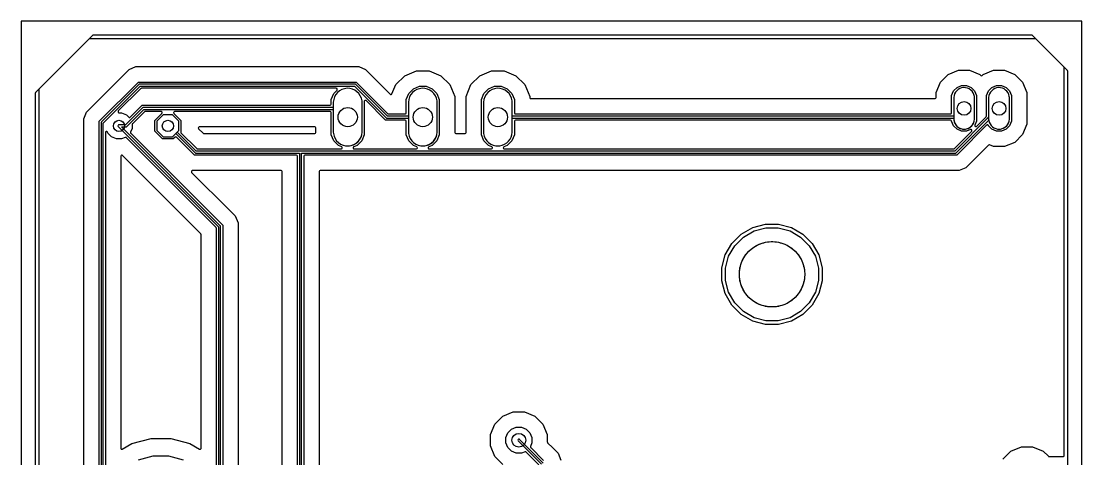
# Model space of a CAD drawing. Header units: millimetres. Extents: x 22.9 to 100, y 0 to 80.
# Drawn here: x 22.9 to 100, y 48.2 to 80 of the extents above; entities that cross this region are included whole.
import ezdxf

# ---------------------------------------------------------------- set-up
doc = ezdxf.new("R2010")
doc.units = ezdxf.units.MM

msp = doc.modelspace()

# ---------------------------------------------------------------- linework, layer by layer
at = {"layer": '16_copper'}
for points in [[(98.984, 47.295), (98.984, 76.352), (98.983, 76.361), (98.982, 76.369, 0.087654), (98.972, 76.394), (98.967, 76.399), (98.962, 76.406), (96.406, 78.962), (96.399, 78.967), (96.393, 78.972, 0.087651), (96.368, 78.982), (96.361, 78.983), (96.352, 78.984), (28.108, 78.984), (28.099, 78.983), (28.091, 78.982, 0.087654), (28.066, 78.972), (28.061, 78.967), (28.054, 78.962), (23.898, 74.806), (23.893, 74.799), (23.888, 74.793, 0.087651), (23.878, 74.768), (23.877, 74.761), (23.876, 74.752), (23.876, 5.258)], [(94.26, 48.163), (94.842, 48.745), (95.603, 49.06), (96.427, 49.06), (97.188, 48.745), (97.574, 48.359), (97.581, 48.353), (97.587, 48.348, 0.087651), (97.612, 48.338), (97.619, 48.337), (97.628, 48.336), (98.654, 48.336), (98.659, 48.337, 0.392588), (98.73, 48.412), (98.73, 76.606), (98.729, 76.615), (98.728, 76.623, 0.087654), (98.718, 76.648), (98.713, 76.653), (98.708, 76.66), (96.66, 78.708), (96.653, 78.713), (96.647, 78.718, 0.087651), (96.622, 78.728), (96.615, 78.729), (96.606, 78.73), (27.854, 78.73), (27.845, 78.729), (27.837, 78.728, 0.087654), (27.812, 78.718), (27.807, 78.713), (27.8, 78.708), (24.152, 75.06), (24.147, 75.053), (24.142, 75.047, 0.087651), (24.132, 75.022), (24.131, 75.015), (24.13, 75.006), (24.13, 5.004)], [(27.407, 42.161), (27.407, 72.893), (27.612, 73.388), (30.714, 76.49), (31.209, 76.695), (47.405, 76.695), (47.9, 76.49), (48.29, 76.101), (49.702, 74.688), (49.71, 74.683), (49.718, 74.677, 0.383473), (49.817, 74.697), (49.821, 74.704), (49.827, 74.713), (50.105, 75.386), (50.757, 76.038), (51.609, 76.39), (52.531, 76.39), (53.383, 76.038), (54.035, 75.386), (54.388, 74.534), (54.388, 71.907), (54.389, 71.902, 0.392588), (54.464, 71.831), (55.137, 71.831), (55.143, 71.832, 0.392588), (55.213, 71.907), (55.213, 74.534), (55.566, 75.386), (56.218, 76.038), (57.07, 76.39), (57.992, 76.39), (58.844, 76.038), (59.496, 75.386), (59.849, 74.534), (59.849, 74.447), (59.85, 74.442, 0.392588), (59.925, 74.371), (89.34, 74.371), (89.345, 74.372, 0.392588), (89.416, 74.447), (89.416, 74.817), (89.724, 75.561), (90.293, 76.13), (91.037, 76.438), (91.843, 76.438), (92.587, 76.13), (92.656, 76.06), (92.661, 76.057, 0.39257), (92.764, 76.06), (92.833, 76.13), (93.577, 76.438), (94.383, 76.438), (95.127, 76.13), (95.696, 75.561), (96.004, 74.817), (96.004, 72.503), (95.696, 71.759), (95.127, 71.19), (94.383, 70.882), (93.577, 70.882), (93.291, 71.001), (93.289, 71.001), (93.288, 71.002, 0.218355), (93.225, 70.997), (93.216, 70.99), (93.21, 70.986, 0.007882), (93.208, 70.984), (91.957, 69.733), (91.957, 69.733), (91.568, 69.344), (91.073, 69.139), (44.602, 69.139), (44.597, 69.138, 0.392588), (44.526, 69.063), (44.526, 39.102)], [(28.524, 42.334), (28.524, 72.72), (31.382, 75.578), (47.232, 75.578), (49.534, 73.276), (49.541, 73.271), (49.547, 73.265, 0.087651), (49.572, 73.255), (49.579, 73.255), (49.588, 73.254), (50.794, 73.254), (50.799, 73.254, 0.392588), (50.87, 73.33), (50.87, 74.311), (51.053, 74.753), (51.39, 75.09), (51.831, 75.273), (52.309, 75.273), (52.75, 75.09), (53.087, 74.753), (53.27, 74.311), (53.27, 71.739), (53.087, 71.297), (52.75, 70.96), (52.509, 70.86), (52.503, 70.857), (52.497, 70.854, 0.747777), (52.538, 70.714), (57.063, 70.714), (57.069, 70.715), (57.076, 70.715, 0.747774), (57.092, 70.86), (56.851, 70.96), (56.514, 71.297), (56.331, 71.739), (56.331, 74.311), (56.514, 74.753), (56.851, 75.09), (57.292, 75.273), (57.77, 75.273), (58.211, 75.09), (58.548, 74.753), (58.731, 74.311), (58.731, 73.33), (58.732, 73.324, 0.392588), (58.807, 73.254), (90.457, 73.254), (90.463, 73.254, 0.392588), (90.534, 73.33), (90.534, 74.594), (90.672, 74.927), (90.927, 75.182), (91.26, 75.32), (91.62, 75.32), (91.953, 75.182), (92.208, 74.927), (92.346, 74.594), (92.346, 72.726), (92.227, 72.438), (92.225, 72.431), (92.223, 72.425, 0.747787), (92.351, 72.355), (93.051, 73.055), (93.056, 73.061), (93.062, 73.068, 0.087651), (93.072, 73.092), (93.072, 73.1), (93.074, 73.108), (93.074, 74.594), (93.212, 74.927), (93.467, 75.182), (93.8, 75.32), (94.16, 75.32), (94.493, 75.182), (94.748, 74.927), (94.886, 74.594), (94.886, 72.726), (94.748, 72.393), (94.493, 72.138), (94.16, 72), (93.8, 72), (93.467, 72.138), (93.212, 72.393), (93.204, 72.411, 0.458573), (93.094, 72.448), (93.088, 72.443), (93.079, 72.436), (91.056, 70.413), (91.056, 70.413), (90.9, 70.256), (43.485, 70.256), (43.479, 70.256, 0.392588), (43.409, 70.18), (43.409, 39.275)], [(28.829, 42.46), (28.829, 72.594), (31.508, 75.273), (47.106, 75.273), (49.408, 72.971), (49.415, 72.966), (49.421, 72.961, 0.087651), (49.446, 72.951), (49.453, 72.95), (49.462, 72.949), (51.022, 72.949), (51.022, 71.932), (51.03, 71.84, 0.91633), (53.118, 71.932), (53.118, 74.118), (53.11, 74.21, 0.91633), (51.022, 74.118), (51.022, 73.101), (49.493, 73.101), (47.192, 75.403), (47.185, 75.408), (47.178, 75.414, 0.087651), (47.154, 75.424), (47.146, 75.424), (47.138, 75.425), (31.476, 75.425), (31.468, 75.424), (31.459, 75.423, 0.087654), (31.435, 75.413), (31.429, 75.408), (31.422, 75.403), (28.699, 72.679), (28.694, 72.673), (28.688, 72.666, 0.087651), (28.678, 72.642), (28.678, 72.634), (28.677, 72.626), (28.677, 42.428)], [(37.363, 35.64), (37.363, 65.075), (37.362, 65.083), (37.362, 65.092, 0.087654), (37.351, 65.116), (37.346, 65.122), (37.341, 65.129), (30.156, 72.314), (30.48, 72.314), (30.488, 72.315), (30.497, 72.316, 0.087654), (30.521, 72.326), (30.527, 72.331), (30.534, 72.336), (31.782, 73.584), (45.561, 73.584), (45.561, 71.932), (45.569, 71.84, 0.91633), (47.657, 71.932), (47.657, 74.118), (47.649, 74.21, 0.91633), (45.561, 74.118), (45.561, 73.736), (31.75, 73.736), (31.742, 73.735), (31.733, 73.734, 0.087654), (31.709, 73.724), (31.703, 73.719), (31.696, 73.714), (30.448, 72.466), (29.972, 72.466), (29.969, 72.466), (29.966, 72.466, 0.54841), (29.906, 72.353), (29.911, 72.346), (29.915, 72.34, 0.015772), (29.918, 72.336), (37.211, 65.043), (37.211, 35.672)], [(43.256, 39.37), (43.256, 70.409), (90.805, 70.409), (90.813, 70.41), (90.822, 70.411, 0.087654), (90.846, 70.421), (90.852, 70.426), (90.859, 70.431), (93.232, 72.805), (93.233, 72.795, 0.906347), (94.734, 72.869), (94.734, 74.451), (94.727, 74.525, 0.906347), (93.226, 74.451), (93.226, 73.014), (90.773, 70.561), (35.592, 70.561), (34.211, 71.942), (34.328, 72.059), (34.328, 72.721), (33.859, 73.19), (33.197, 73.19), (32.728, 72.721), (32.728, 72.059), (33.197, 71.59), (33.859, 71.59), (34.103, 71.834), (35.506, 70.431), (35.513, 70.426), (35.519, 70.421, 0.087651), (35.544, 70.411), (35.551, 70.41), (35.56, 70.409), (43.104, 70.409), (43.104, 39.402)], [(42.951, 39.496), (42.951, 70.18), (42.951, 70.186, 0.392588), (42.875, 70.256), (35.465, 70.256), (34.157, 71.564), (34.153, 71.568, 0.39257), (34.049, 71.564), (33.923, 71.438), (33.133, 71.438), (32.575, 71.995), (32.575, 72.785), (33.092, 73.301), (33.094, 73.304), (33.096, 73.305, 0.54841), (33.059, 73.429), (33.05, 73.43), (33.043, 73.431, 0.01577), (33.038, 73.431), (31.876, 73.431), (31.868, 73.43), (31.859, 73.43, 0.087654), (31.835, 73.419), (31.829, 73.414), (31.822, 73.409), (30.947, 72.534), (30.942, 72.527), (30.936, 72.52, 0.087651), (30.926, 72.496), (30.926, 72.488), (30.924, 72.48), (30.924, 72.201), (30.815, 71.937), (30.815, 71.935), (30.814, 71.934, 0.218355), (30.819, 71.87), (30.826, 71.862), (30.83, 71.855, 0.007882), (30.832, 71.854), (37.516, 65.169), (37.516, 35.545)], [(37.059, 45.867), (37.059, 64.949), (37.058, 64.954), (37.058, 64.959), (37.057, 64.962), (37.057, 64.965, 0.01577), (37.055, 64.97), (37.052, 64.977), (37.051, 64.98), (37.051, 64.981), (37.049, 64.986, 0.015774), (37.046, 64.99), (37.042, 64.995), (37.04, 64.997), (37.04, 64.998), (37.039, 64.998), (37.036, 65.002), (30.508, 71.53), (30.507, 71.531), (30.506, 71.533, 0.218345), (30.446, 71.552), (30.435, 71.549), (30.428, 71.548, 0.007884), (30.425, 71.547), (30.161, 71.438), (29.783, 71.438), (29.432, 71.583), (29.165, 71.85), (29.128, 71.939), (29.124, 71.945), (29.122, 71.951, 0.747777), (28.981, 71.909), (28.981, 45.867)], [(41.834, 39.959), (41.834, 69.063), (41.833, 69.068, 0.392588), (41.758, 69.139), (35.311, 69.139), (35.308, 69.138), (35.305, 69.139, 0.54841), (35.244, 69.025), (35.25, 69.018), (35.254, 69.012, 0.015772), (35.257, 69.009), (38.039, 66.227), (38.428, 65.837), (38.633, 65.343), (38.633, 36.911)], [(57.882, 47.775), (57.3, 48.357), (56.985, 49.118), (56.985, 49.942), (57.3, 50.703), (57.882, 51.285), (58.643, 51.6), (59.467, 51.6), (60.228, 51.285), (60.81, 50.703), (61.125, 49.942), (61.125, 49.395), (61.126, 49.387), (61.127, 49.378, 0.087654), (61.137, 49.354), (61.142, 49.348), (61.147, 49.341), (61.521, 48.968), (61.521, 48.968), (61.911, 48.578), (62.116, 48.083)], [(60.518, 47.743), (59.591, 48.67), (59.59, 48.671), (59.589, 48.673, 0.218345), (59.529, 48.692), (59.518, 48.689), (59.511, 48.688, 0.007884), (59.508, 48.687), (59.244, 48.578), (58.866, 48.578), (58.516, 48.723), (58.248, 48.991), (58.103, 49.341), (58.103, 49.719), (58.248, 50.069), (58.516, 50.337), (58.866, 50.482), (59.244, 50.482), (59.594, 50.337), (59.862, 50.069), (60.007, 49.719), (60.007, 49.341), (59.898, 49.077), (59.898, 49.075), (59.897, 49.074, 0.218355), (59.902, 49.01), (59.908, 49.002), (59.913, 48.995, 0.007882), (59.915, 48.994), (60.842, 48.067)], [(60.823, 47.869), (59.109, 49.584), (59.091, 49.597, 0.866058), (59.001, 49.476), (60.693, 47.784)]]:
    msp.add_lwpolyline(points, format="xyb", dxfattribs=at)
for points in [[(30.738, 73.003, 0.197431), (30.792, 73.025), (31.655, 73.889), (45.333, 73.889), (45.338, 73.889, 0.392588), (45.409, 73.965), (45.409, 74.311), (45.592, 74.753), (45.829, 74.99), (45.831, 74.993), (45.833, 74.995, 0.54841), (45.796, 75.118), (45.788, 75.119), (45.78, 75.12, 0.01577), (45.776, 75.121), (31.603, 75.121), (31.594, 75.119), (31.586, 75.119, 0.087654), (31.561, 75.108), (31.556, 75.103), (31.549, 75.098), (29.923, 73.473), (29.921, 73.47), (29.919, 73.468, 0.54841), (29.956, 73.345), (29.965, 73.344), (29.972, 73.343, 0.01577), (29.977, 73.342), (30.161, 73.342), (30.512, 73.197), (30.684, 73.025), (30.689, 73.022, 0.163397), (30.733, 73.003)], [(57.668, 70.937, 0.363969), (58.579, 71.932), (58.579, 72.949), (90.686, 72.949), (90.686, 72.869, 0.95208), (92.194, 72.869), (92.194, 74.451), (92.187, 74.525, 0.906347), (90.686, 74.451), (90.686, 73.101), (58.579, 73.101), (58.579, 74.118), (58.571, 74.21, 0.91633), (56.483, 74.118), (56.483, 71.932), (56.491, 71.84, 0.388879), (57.577, 70.93)], [(51.608, 70.715), (51.615, 70.715, 0.747774), (51.631, 70.86), (51.39, 70.96), (51.053, 71.297), (50.87, 71.739), (50.87, 72.72), (50.869, 72.726, 0.392588), (50.794, 72.796), (49.367, 72.796), (47.939, 74.224), (47.937, 74.226), (47.935, 74.228), (47.929, 74.232), (47.928, 74.232), (47.928, 74.233), (47.922, 74.237, 0.481321), (47.812, 74.191), (47.811, 74.182), (47.81, 74.18), (47.81, 74.178), (47.81, 74.178), (47.809, 74.175, 0.01577), (47.809, 74.17), (47.809, 71.739), (47.626, 71.297), (47.289, 70.96), (47.048, 70.86), (47.042, 70.857), (47.036, 70.854, 0.747777), (47.077, 70.714), (51.602, 70.714)], [(46.147, 70.715), (46.154, 70.715, 0.747774), (46.17, 70.86), (45.929, 70.96), (45.592, 71.297), (45.409, 71.739), (45.409, 73.355), (45.408, 73.361, 0.392588), (45.333, 73.431), (34.018, 73.431), (34.015, 73.431), (34.012, 73.431, 0.54841), (33.951, 73.318), (33.956, 73.311), (33.96, 73.305, 0.015772), (33.964, 73.301), (34.48, 72.785), (34.48, 71.995), (34.477, 71.991, 0.139828), (34.459, 71.941), (34.458, 71.936, 0.179619), (34.481, 71.888), (35.632, 70.736), (35.639, 70.731), (35.646, 70.725, 0.087651), (35.67, 70.715), (35.678, 70.715), (35.686, 70.714), (46.141, 70.714)], [(90.687, 70.715), (90.696, 70.715, 0.087654), (90.72, 70.726), (90.726, 70.731), (90.733, 70.736), (91.991, 71.995), (91.995, 72), (92, 72.005, 0.747777), (91.908, 72.119), (91.62, 72), (91.26, 72), (90.927, 72.138), (90.672, 72.393), (90.533, 72.728), (90.533, 72.732, 0.336781), (90.457, 72.796), (58.807, 72.796), (58.802, 72.796, 0.392588), (58.731, 72.72), (58.731, 71.739), (58.548, 71.297), (58.211, 70.96), (57.97, 70.86), (57.964, 70.857), (57.958, 70.854, 0.747777), (57.999, 70.714), (90.679, 70.714)], [(44.221, 71.832, 0.392588), (44.291, 71.907), (44.291, 72.238), (44.29, 72.243, 0.392588), (44.215, 72.314), (35.819, 72.314), (35.816, 72.313), (35.813, 72.314, 0.54841), (35.752, 72.2), (35.758, 72.193), (35.762, 72.187, 0.015772), (35.765, 72.184), (36.095, 71.854), (36.102, 71.848), (36.109, 71.843, 0.087651), (36.133, 71.833), (36.141, 71.832), (36.149, 71.831), (44.215, 71.831)], [(30.179, 48.872), (30.187, 48.872, 0.024843), (30.194, 48.873), (30.201, 48.876), (30.207, 48.878, 0.021981), (30.213, 48.881), (30.912, 49.285), (32.301, 49.657), (33.739, 49.657), (35.128, 49.285), (35.827, 48.881), (35.83, 48.88), (35.833, 48.878, 0.458572), (35.938, 48.927), (35.939, 48.934), (35.941, 48.941, 0.021983), (35.941, 48.947), (35.941, 64.486), (35.94, 64.494), (35.939, 64.503, 0.087654), (35.929, 64.527), (35.924, 64.533), (35.919, 64.54), (30.229, 70.229), (30.227, 70.231), (30.225, 70.233, 0.54841), (30.102, 70.196), (30.101, 70.187), (30.099, 70.18, 0.01577), (30.099, 70.175), (30.099, 48.947), (30.1, 48.944), (30.099, 48.94, 0.374463), (30.172, 48.871)]]:
    msp.add_lwpolyline(points, format="xyb", close=True, dxfattribs=at)
for points in [[(76.99, 57.95), (76.063, 58.198), (75.232, 58.678), (74.553, 59.357), (74.073, 60.188), (73.825, 61.115), (73.825, 62.075), (74.073, 63.002), (74.553, 63.833), (75.232, 64.512), (76.063, 64.992), (76.99, 65.24), (77.95, 65.24), (78.877, 64.992), (79.708, 64.512), (80.387, 63.833), (80.867, 63.002), (81.115, 62.075), (81.115, 61.115), (80.867, 60.188), (80.387, 59.357), (79.708, 58.678), (78.877, 58.198), (77.95, 57.95)], [(77.024, 58.204), (76.161, 58.435), (75.388, 58.882), (74.757, 59.513), (74.31, 60.286), (74.079, 61.149), (74.079, 62.041), (74.31, 62.904), (74.757, 63.677), (75.388, 64.308), (76.161, 64.755), (77.024, 64.986), (77.916, 64.986), (78.779, 64.755), (79.552, 64.308), (80.183, 63.677), (80.63, 62.904), (80.861, 62.041), (80.861, 61.149), (80.63, 60.286), (80.183, 59.513), (79.552, 58.882), (78.779, 58.435), (77.916, 58.204)]]:
    msp.add_lwpolyline(points, close=True, dxfattribs=at)
msp.add_lwpolyline([(31.402, 48.101), (32.468, 48.387), (33.572, 48.387), (34.638, 48.101)], dxfattribs=at)
at = {"layer": '1_copper'}
for points in [[(46.746, 70.937, 0.363969), (47.657, 71.932), (47.657, 74.118), (47.649, 74.21, 0.91633), (45.561, 74.118), (45.561, 71.932), (45.569, 71.84, 0.388879), (46.655, 70.93)], [(52.207, 70.937, 0.363969), (53.118, 71.932), (53.118, 74.118), (53.11, 74.21, 0.91633), (51.022, 74.118), (51.022, 71.932), (51.03, 71.84, 0.388879), (52.116, 70.93)], [(57.668, 70.937, 0.363969), (58.579, 71.932), (58.579, 74.118), (58.571, 74.21, 0.91633), (56.483, 74.118), (56.483, 71.932), (56.491, 71.84, 0.388879), (57.577, 70.93)], [(91.551, 72.159, 0.357806), (92.194, 72.869), (92.194, 74.451), (92.187, 74.525, 0.906347), (90.686, 74.451), (90.686, 72.869), (90.693, 72.795, 0.385742), (91.477, 72.152)], [(94.091, 72.159, 0.357806), (94.734, 72.869), (94.734, 74.451), (94.727, 74.525, 0.906347), (93.226, 74.451), (93.226, 72.869), (93.233, 72.795, 0.385742), (94.017, 72.152)]]:
    msp.add_lwpolyline(points, format="xyb", close=True, dxfattribs=at)
msp.add_lwpolyline([(34.328, 72.059), (34.328, 72.721), (33.859, 73.19), (33.197, 73.19), (32.728, 72.721), (32.728, 72.059), (33.197, 71.59), (33.859, 71.59)], close=True, dxfattribs=at)
at = {"layer": 'drills_NPTH'}
msp.add_circle((77.47, 61.595), 2.375, dxfattribs=at)
at = {"layer": 'drills_PTH'}
for centre, radius in [((91.44, 73.66), 0.5), ((93.98, 73.66), 0.5), ((46.609, 73.025), 0.699), ((52.07, 73.025), 0.699), ((57.531, 73.025), 0.699), ((29.972, 72.39), 0.406), ((33.528, 72.39), 0.406), ((59.055, 49.53), 0.5)]:
    msp.add_circle(centre, radius, dxfattribs=at)
at = {"layer": 'holes'}
msp.add_lwpolyline([(77.537, 63.97), (77.67, 63.962), (77.802, 63.948), (77.934, 63.925), (78.063, 63.896), (78.191, 63.859), (78.317, 63.815), (78.44, 63.764), (78.56, 63.706), (78.677, 63.641), (78.79, 63.57), (78.899, 63.493), (79.003, 63.41), (79.102, 63.321), (79.196, 63.227), (79.285, 63.128), (79.368, 63.024), (79.445, 62.915), (79.516, 62.802), (79.581, 62.685), (79.639, 62.565), (79.69, 62.442), (79.734, 62.316), (79.771, 62.188), (79.8, 62.059), (79.823, 61.927), (79.837, 61.795), (79.845, 61.662), (79.845, 61.528), (79.837, 61.395), (79.823, 61.263), (79.8, 61.131), (79.771, 61.002), (79.734, 60.874), (79.69, 60.748), (79.639, 60.625), (79.581, 60.505), (79.516, 60.388), (79.445, 60.275), (79.368, 60.166), (79.285, 60.062), (79.196, 59.963), (79.102, 59.869), (79.003, 59.78), (78.899, 59.697), (78.79, 59.62), (78.677, 59.549), (78.56, 59.484), (78.44, 59.426), (78.317, 59.375), (78.191, 59.331), (78.063, 59.294), (77.934, 59.265), (77.802, 59.242), (77.67, 59.228), (77.537, 59.22), (77.403, 59.22), (77.27, 59.228), (77.138, 59.242), (77.006, 59.265), (76.877, 59.294), (76.749, 59.331), (76.623, 59.375), (76.5, 59.426), (76.38, 59.484), (76.263, 59.549), (76.15, 59.62), (76.041, 59.697), (75.937, 59.78), (75.838, 59.869), (75.744, 59.963), (75.655, 60.062), (75.572, 60.166), (75.495, 60.275), (75.424, 60.388), (75.359, 60.505), (75.301, 60.625), (75.25, 60.748), (75.206, 60.874), (75.169, 61.002), (75.14, 61.131), (75.117, 61.263), (75.103, 61.395), (75.095, 61.528), (75.095, 61.662), (75.103, 61.795), (75.117, 61.927), (75.14, 62.059), (75.169, 62.188), (75.206, 62.316), (75.25, 62.442), (75.301, 62.565), (75.359, 62.685), (75.424, 62.802), (75.495, 62.915), (75.572, 63.024), (75.655, 63.128), (75.744, 63.227), (75.838, 63.321), (75.937, 63.41), (76.041, 63.493), (76.15, 63.57), (76.263, 63.641), (76.38, 63.706), (76.5, 63.764), (76.623, 63.815), (76.749, 63.859), (76.877, 63.896), (77.006, 63.925), (77.138, 63.948), (77.27, 63.962), (77.403, 63.97), (77.537, 63.97)], close=True, dxfattribs=at)
at = {"layer": 'outline'}
msp.add_lwpolyline([(22.86, 0), (100, 0), (100, 80), (22.86, 80), (22.86, 0)], close=True, dxfattribs=at)

doc.saveas('drawing.dxf')
